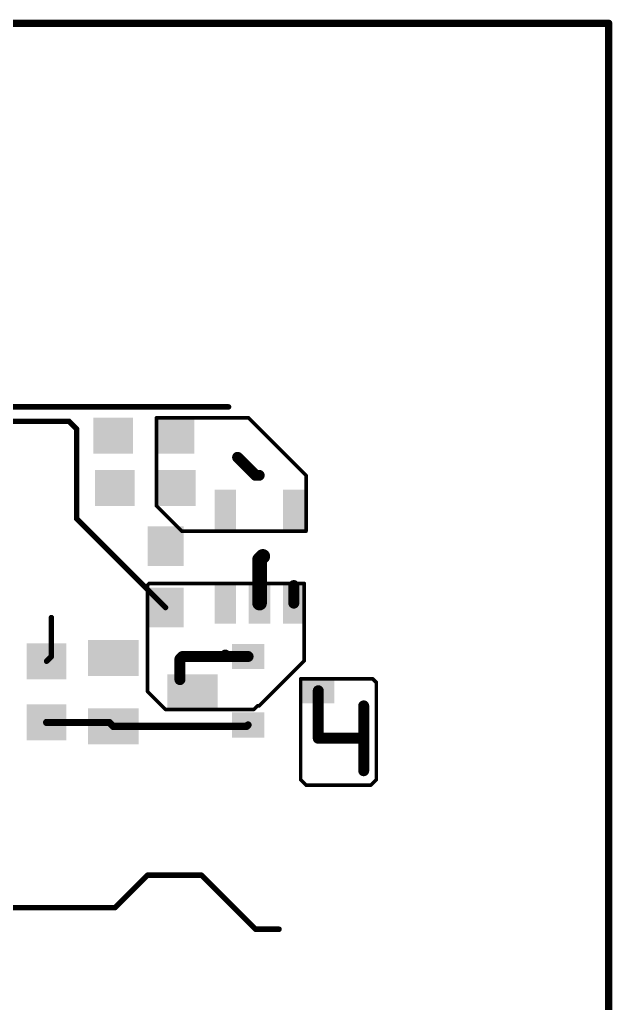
# Model space of a CAD drawing. Extents: x -24.5 to 22.6, y -29.3 to 21.6.
# Drawn here: x 6.15 to 22.6, y -5.76 to 21.55 of the extents above; entities that cross this region are included whole.
import ezdxf

# ---------------------------------------------------------------- set-up
doc = ezdxf.new("R2010")
doc.units = 0
doc.layers.add('16', color=132, linetype='CONTINUOUS')

# ---------------------------------------------------------------- blocks, each defined once
blk = doc.blocks.new('RECT')
blk.add_solid([(-0.5, -0.5), (0.5, -0.5), (-0.5, 0.5), (0.5, 0.5)])

msp = doc.modelspace()

# ---------------------------------------------------------------- linework, layer by layer
at = {"layer": '16'}
for points, const_width in [([(22.5, 21.45), (-24.4, 21.45)], 0.2), ([(22.5, -29.2), (22.5, 21.45)], 0.2), ([(11.95, 10.8), (-0.7781, 10.8)], 0.1524), ([(7.5219, 10.4), (2.5, 10.4)], 0.1524), ([(7.7327, 10.1892), (7.5219, 10.4)], 0.1524), ([(9.95, 8.05), (9.95, 10.5)], 0.1), ([(9.95, 10.5), (12.5, 10.5)], 0.1), ([(12.5, 10.5), (14.1, 8.9)], 0.1), ([(7.7327, 7.6973), (7.7327, 10.1892)], 0.1524), ([(12.7, 8.9), (12.2, 9.4)], 0.3048), ([(12.8, 8.9), (12.7, 8.9)], 0.3048), ([(14.1, 8.9), (14.1, 7.35)], 0.1), ([(10.65, 7.35), (9.95, 8.05)], 0.1), ([(10.2, 5.23), (7.7327, 7.6973)], 0.1524), ([(13.35, 7.35), (10.65, 7.35)], 0.1), ([(14.1, 7.35), (13.35, 7.35)], 0.1), ([(12.81, 6.56), (12.9, 6.65)], 0.4064), ([(12.81, 5.3527), (12.81, 6.56)], 0.4064), ([(9.7, 5.85), (9.75, 5.9)], 0.1), ([(9.7, 2.9), (9.7, 5.85)], 0.1), ([(9.75, 5.9), (14.05, 5.9)], 0.1), ([(13.76, 5.3527), (13.76, 5.84)], 0.3048), ([(14.05, 5.9), (14.05, 3.75)], 0.1), ([(7.0306, 3.8706), (7.0306, 4.95)], 0.1524), ([(6.9, 3.74), (7.0306, 3.8706)], 0.1524), ([(10.67, 3.87), (10.6, 3.8)], 0.3048), ([(10.6, 3.23), (10.6, 3.8)], 0.3048), ([(11.9, 3.87), (10.67, 3.87)], 0.3048), ([(11.86, 3.91), (11.9, 3.87)], 0.3048), ([(12.491, 3.87), (11.9, 3.87)], 0.3048), ([(12.5, 3.861), (12.491, 3.87)], 0.2), ([(14.05, 3.75), (12.8, 2.5)], 0.1), ([(13.95, 0.45), (13.95, 3.25)], 0.1), ([(13.95, 3.25), (15.95, 3.25)], 0.1), ([(15.95, 3.25), (16.05, 3.15)], 0.1), ([(14.4393, 1.6), (14.4393, 2.92)], 0.3048), ([(16.05, 3.15), (16.05, 0.45)], 0.1), ([(10.2, 2.4), (9.7, 2.9)], 0.1), ([(12.75, 2.5), (12.65, 2.4)], 0.1), ([(12.8, 2.5), (12.75, 2.5)], 0.1), ([(15.7, 2.5), (15.7, 0.7)], 0.3048), ([(12.65, 2.4), (10.2, 2.4)], 0.1), ([(6.9, 2.04), (8.64, 2.04)], 0.2), ([(8.64, 2.04), (8.75, 1.93)], 0.2), ([(12.451, 1.93), (8.75, 1.93)], 0.2), ([(12.491, 1.97), (12.451, 1.93)], 0.2), ([(15.7, 1.6), (14.4393, 1.6)], 0.3048), ([(14.1, 0.3), (13.95, 0.45)], 0.1), ([(15.9, 0.3), (14.1, 0.3)], 0.1), ([(16.05, 0.45), (15.9, 0.3)], 0.1), ([(8.8, -3.1), (9.7, -2.2)], 0.1524), ([(9.7, -2.2), (11.2, -2.2)], 0.1524), ([(12.7, -3.7), (11.2, -2.2)], 0.1524), ([(-1.2, -3.1), (8.8, -3.1)], 0.1524), ([(13.35, -3.7), (12.7, -3.7)], 0.1524)]:
    msp.add_lwpolyline(points, dxfattribs=dict(at, const_width=const_width))
for points, const_width in [([(22.55, 21.45, 1), (22.45, 21.45)], 0.1), ([(22.5, 21.4, 1), (22.5, 21.5)], 0.1), ([(11.95, 10.7619, 1), (11.95, 10.8381)], 0.0762), ([(7.5488, 10.4269, 1), (7.4949, 10.3731)], 0.0762), ([(7.5219, 10.3619, 1), (7.5219, 10.4381)], 0.0762), ([(9.975, 10.5, 1), (9.925, 10.5)], 0.05), ([(9.95, 10.525, 1), (9.95, 10.475)], 0.05), ([(12.5177, 10.5177, 1), (12.4823, 10.4823)], 0.05), ([(12.5, 10.475, 1), (12.5, 10.525)], 0.05), ([(7.7708, 10.1892, 1), (7.6946, 10.1892)], 0.0762), ([(7.7058, 10.1622, 1), (7.7596, 10.2161)], 0.0762), ([(12.2539, 9.4539, 1), (12.1461, 9.3461)], 0.1524), ([(12.7, 8.9762, 1), (12.7, 8.8238)], 0.1524), ([(12.6461, 8.8461, 1), (12.7539, 8.9539)], 0.1524), ([(12.8, 8.8238, 1), (12.8, 8.9762)], 0.1524), ([(14.125, 8.9, 1), (14.075, 8.9)], 0.05), ([(14.0823, 8.8823, 1), (14.1177, 8.9177)], 0.05), ([(9.9677, 8.0677, 1), (9.9323, 8.0323)], 0.05), ([(9.925, 8.05, 1), (9.975, 8.05)], 0.05), ([(7.6946, 7.6973, 1), (7.7708, 7.6973)], 0.0762), ([(7.7596, 7.7242, 1), (7.7058, 7.6704)], 0.0762), ([(10.65, 7.375, 1), (10.65, 7.325)], 0.05), ([(10.6323, 7.3323, 1), (10.6677, 7.3677)], 0.05), ([(13.35, 7.375, 1), (13.35, 7.325)], 0.05), ([(13.35, 7.325, 1), (13.35, 7.375)], 0.05), ([(14.075, 7.35, 1), (14.125, 7.35)], 0.05), ([(14.1, 7.325, 1), (14.1, 7.375)], 0.05), ([(12.9718, 6.5782, 1), (12.8282, 6.7218)], 0.2032), ([(12.9116, 6.56, 1), (12.7084, 6.56)], 0.2032), ([(12.7382, 6.6318, 1), (12.8818, 6.4882)], 0.2032), ([(9.725, 5.85, 1), (9.675, 5.85)], 0.05), ([(9.6823, 5.8677, 1), (9.7177, 5.8323)], 0.05), ([(9.75, 5.925, 1), (9.75, 5.875)], 0.05), ([(9.7677, 5.8823, 1), (9.7323, 5.9177)], 0.05), ([(13.8362, 5.84, 1), (13.6838, 5.84)], 0.1524), ([(14.075, 5.9, 1), (14.025, 5.9)], 0.05), ([(14.05, 5.875, 1), (14.05, 5.925)], 0.05), ([(10.1731, 5.2031, 1), (10.2269, 5.2569)], 0.0762), ([(12.7084, 5.3527, 1), (12.9116, 5.3527)], 0.2032), ([(13.6838, 5.3527, 1), (13.8362, 5.3527)], 0.1524), ([(7.0687, 4.95, 1), (6.9925, 4.95)], 0.0762), ([(6.9925, 3.8706, 1), (7.0687, 3.8706)], 0.0762), ([(7.0575, 3.8437, 1), (7.0037, 3.8975)], 0.0762), ([(10.6762, 3.8, 1), (10.5238, 3.8)], 0.1524), ([(10.5461, 3.8539, 1), (10.6539, 3.7461)], 0.1524), ([(10.67, 3.9462, 1), (10.67, 3.7938)], 0.1524), ([(10.7239, 3.8161, 1), (10.6161, 3.9239)], 0.1524), ([(11.9139, 3.9639, 1), (11.8061, 3.8561)], 0.1524), ([(11.9, 3.9462, 1), (11.9, 3.7938)], 0.1524), ([(11.8461, 3.8161, 1), (11.9539, 3.9239)], 0.1524), ([(11.9, 3.7938, 1), (11.9, 3.9462)], 0.1524), ([(12.5264, 3.9054, 1), (12.4556, 3.8346)], 0.1), ([(12.4646, 3.8256, 1), (12.5354, 3.8964)], 0.1), ([(12.491, 3.7938, 1), (12.491, 3.9462)], 0.1524), ([(6.8731, 3.7669, 1), (6.9269, 3.7131)], 0.0762), ([(14.025, 3.75, 1), (14.075, 3.75)], 0.05), ([(14.0677, 3.7323, 1), (14.0323, 3.7677)], 0.05), ([(10.5238, 3.23, 1), (10.6762, 3.23)], 0.1524), ([(13.975, 3.25, 1), (13.925, 3.25)], 0.05), ([(13.95, 3.275, 1), (13.95, 3.225)], 0.05), ([(15.9677, 3.2677, 1), (15.9323, 3.2323)], 0.05), ([(15.95, 3.225, 1), (15.95, 3.275)], 0.05), ([(14.5155, 2.92, 1), (14.3631, 2.92)], 0.1524), ([(16.075, 3.15, 1), (16.025, 3.15)], 0.05), ([(16.0323, 3.1323, 1), (16.0677, 3.1677)], 0.05), ([(9.7177, 2.9177, 1), (9.6823, 2.8823)], 0.05), ([(9.675, 2.9, 1), (9.725, 2.9)], 0.05), ([(12.75, 2.525, 1), (12.75, 2.475)], 0.05), ([(12.7677, 2.4823, 1), (12.7323, 2.5177)], 0.05), ([(12.7823, 2.5177, 1), (12.8177, 2.4823)], 0.05), ([(12.8, 2.475, 1), (12.8, 2.525)], 0.05), ([(15.7762, 2.5, 1), (15.6238, 2.5)], 0.1524), ([(10.2, 2.425, 1), (10.2, 2.375)], 0.05), ([(10.1823, 2.3823, 1), (10.2177, 2.4177)], 0.05), ([(12.6323, 2.4177, 1), (12.6677, 2.3823)], 0.05), ([(12.65, 2.375, 1), (12.65, 2.425)], 0.05), ([(6.9, 2.09, 1), (6.9, 1.99)], 0.1), ([(8.6754, 2.0754, 1), (8.6046, 2.0046)], 0.1), ([(8.64, 1.99, 1), (8.64, 2.09)], 0.1), ([(8.75, 1.98, 1), (8.75, 1.88)], 0.1), ([(8.7146, 1.8946, 1), (8.7854, 1.9654)], 0.1), ([(12.4156, 1.9654, 1), (12.4864, 1.8946)], 0.1), ([(12.451, 1.88, 1), (12.451, 1.98)], 0.1), ([(12.5264, 1.9346, 1), (12.4556, 2.0054)], 0.1), ([(14.4393, 1.6762, 1), (14.4393, 1.5238)], 0.1524), ([(14.3631, 1.6, 1), (14.5155, 1.6)], 0.1524), ([(15.7, 1.5238, 1), (15.7, 1.6762)], 0.1524), ([(15.6238, 0.7, 1), (15.7762, 0.7)], 0.1524), ([(13.9677, 0.4677, 1), (13.9323, 0.4323)], 0.05), ([(13.925, 0.45, 1), (13.975, 0.45)], 0.05), ([(14.1, 0.325, 1), (14.1, 0.275)], 0.05), ([(14.0823, 0.2823, 1), (14.1177, 0.3177)], 0.05), ([(15.8823, 0.3177, 1), (15.9177, 0.2823)], 0.05), ([(15.9, 0.275, 1), (15.9, 0.325)], 0.05), ([(16.025, 0.45, 1), (16.075, 0.45)], 0.05), ([(16.0677, 0.4323, 1), (16.0323, 0.4677)], 0.05), ([(9.7, -2.1619, 1), (9.7, -2.2381)], 0.0762), ([(9.7269, -2.2269, 1), (9.6731, -2.1731)], 0.0762), ([(11.2269, -2.1731, 1), (11.1731, -2.2269)], 0.0762), ([(11.2, -2.2381, 1), (11.2, -2.1619)], 0.0762), ([(8.7731, -3.0731, 1), (8.8269, -3.1269)], 0.0762), ([(8.8, -3.1381, 1), (8.8, -3.0619)], 0.0762), ([(12.7, -3.6619, 1), (12.7, -3.7381)], 0.0762), ([(12.6731, -3.7269, 1), (12.7269, -3.6731)], 0.0762), ([(13.35, -3.7381, 1), (13.35, -3.6619)], 0.0762)]:
    msp.add_lwpolyline(points, format="xyb", dxfattribs=dict(at, const_width=const_width))

# ---------------------------------------------------------------- block references
at = {"layer": '16', "xscale": 1.1}
for p, rotation in [((8.75, 10), 180), ((10.45, 10), 180), ((8.79, 8.55), 180), ((10.49, 8.55), 180), ((10.2, 6.93), 90), ((10.2, 5.23), 90)]:
    msp.add_blockref('RECT', p, dxfattribs=dict(at, rotation=rotation))
at = {"layer": '16', "xscale": 1.1456, "yscale": 0.5971, "rotation": 90}
for p in [(11.86, 7.9273), (13.76, 7.9273), (11.86, 5.3527), (12.81, 5.3527), (13.76, 5.3527)]:
    msp.add_blockref('RECT', p, dxfattribs=at)
at = {"layer": '16'}
for p, yscale, rotation in [((6.9, 3.74), 1.1, 270), ((8.75, 3.83), 1.4, 90), ((10.95, 2.88), 1.4, 90), ((6.9, 2.04), 1.1, 270), ((8.75, 1.93), 1.4, 90)]:
    msp.add_blockref('RECT', p, dxfattribs=dict(at, yscale=yscale, rotation=rotation))
at = {"layer": '16', "xscale": 0.9, "yscale": 0.7}
for p in [(12.491, 3.87), (14.4393, 2.92), (12.491, 1.97)]:
    msp.add_blockref('RECT', p, dxfattribs=at)

doc.saveas('drawing.dxf')
